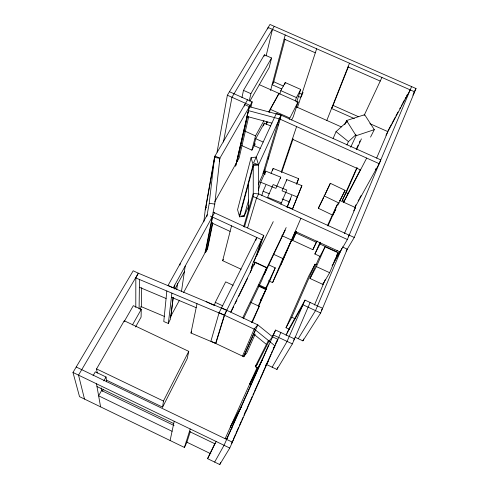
<?xml version="1.0" encoding="UTF-8"?>
<svg xmlns="http://www.w3.org/2000/svg" width="489" height="489" viewBox="0 0 489 489"><rect width="100%" height="100%" fill="white"/><g stroke="black" fill="none" stroke-linecap="round" stroke-linejoin="round"><path stroke-width="0.73" d="M135.789 307.453L135.826 277.966L138.332 273.198L226.731 310.301L224.561 315.246L215.826 343.504L190.973 333.015L197 303.669M248.534 209.94L248.601 181.67M139.102 308.871L139.469 279.5M124.084 321.762L133.332 305.674L141.235 309.409L141.089 317.11L135.52 327M141.706 287.66L141.327 306.682L140.037 309.213M166.841 290.998L163.772 321.536L168.332 323.461L170.484 318.981L173.161 297.263M212.794 223.088L207.562 248.803L205.466 252.697L205.148 252.55L214.781 204.072L219.854 158.234L252.171 101.871L229.463 91.718M206.755 216.78L209.237 203.32L214.604 156.712L247.556 99.805M205.148 252.55L205.404 250.301M168.332 323.461L171.896 293.119M203.809 221.914L205.307 209.2L206.401 207.238M170.942 316.01L173.179 297.893M174.267 289.078L174.762 285.063M176.755 289.482L177.562 283.345M179.964 265.087L180.148 263.681M106.59 380.197L162.599 407.148L163.442 401.053L188.76 351.365L124.249 320.753L96.553 368.908L97.25 373.119M181.443 291.682L185.221 266.047M205.221 209.909L214.604 156.712M205.655 208.571L215.001 156.034L219.854 158.234L219.286 161.223M217.061 152.146L227.361 95.208L269.965 24.45L416.017 88.533L354.244 237.465L346.096 251.095M223.43 142.061L231.969 97.274L274.262 26.339M205.466 252.697L212.568 217.11M183.577 292.575L207.25 248.656L212.538 222.507M241.951 97.617L243.479 90.361L264.408 54.817L271.566 57.983L269.146 67.665L249.897 101.082M188.76 351.365L187.214 358.669L162.599 407.148M170.111 440.516L174.206 421.261M244.445 106.095L244.769 104.622L249.402 106.694L281.163 115.202L380.797 159.909L379.195 163.693L354.843 207.642M249.256 100.887L250.894 93.668L271.566 57.983M248.32 110.606L235.6 166.168L249.402 106.694L248.32 110.606L280.203 119.139L281.163 115.202L276.432 113.314L253.565 162.88L258.522 164.872L258.675 193.901L256.523 198.057L247.648 227.764M237.269 161.315L247.599 116.437M249.634 107.611L250.142 105.404L227.361 95.208M267.801 28.961L268.137 27.482L414.648 91.822L412.838 95.147M248.73 116.639L239.109 157.996L214.75 201.871M250.967 107.036L252.171 101.871M264.078 56.211L264.408 54.817M266.12 55.899L272.452 29.377M241.126 269.243L222.666 260.68L231.529 225.839M241.578 145.508L251.866 150.16L255.527 135.887L263.944 120.624M260.185 148.363L253.968 145.563L255.741 138.705L264.292 123.149L270.509 125.936M239.579 216.878L253.4 165.575L258.522 164.872L256.157 157.042L251.059 157.727L237.581 209.689L239.579 216.878L244.127 216.169L248.76 205.832M270.582 90.514L285.209 34.982M214.524 305.209L215.282 302.349L225.698 281.853L233.131 285.313M273.382 83.222L285.044 39.236M239.439 215.838L253.229 164.438L258.522 164.872L281.163 115.202L279.225 118.79L263.039 173.351L265.05 174.261M263.54 125.942L264.292 123.149M266.915 121.822L266.316 124.029L267.379 122.085M269.525 112.262L270.325 109.322L279.023 93.533L298.052 102.005L293.284 116.724L291.566 119.994M248.057 112.556L246.988 116.443L271.896 123.1M241.45 215.979L244.127 216.169L248.65 200.05M279.794 94.175L280.796 90.63L285.24 82.568L300.711 89.432L296.627 102.14M243.754 226.566L253.259 193.491L258.675 193.901L354.244 237.465M284.622 84.707L285.24 82.568M255.82 240.331L256.774 237.452L219.103 312.691L210.906 341.188L243.718 356.689L244.922 354.103M244.421 227.11L253.265 196.572L253.229 164.438M258.339 190.227L260.71 182.256L265.68 171.107L280.723 177.152L280.258 178.522M268.082 159.029L268.742 156.816M263.907 173.656L280.203 119.139M264.635 174.591L265.68 171.107M215.618 343.412L224.335 315.142L263.803 235.46L213.118 212.159M261.811 195.466L263.113 191.266L265.857 185.044M84.493 399.061L78.533 375.136L138.332 273.198L133.197 270.79L72.983 372.459L79.524 396.658L184.426 447.447L190.221 428.981M272.483 170.624L273.174 168.448L298.645 178.681L296.468 184.347M289.182 119.408L298.052 102.005M295.277 101.07L296.395 97.568L300.711 89.432M190.331 431.518L186.914 442.215L184.426 447.447M297.501 107.372L316.64 48.778M302.318 94.45L303.027 92.287M281.334 171.755L296.597 126.596M281.609 172.69L293.107 138.809M273.253 221.658L253.491 261.737L251.157 268.504L253.168 264.415M250.264 272.654L251.756 268.357M254.243 261.199L261.694 239.72L210.392 216.107M256.658 255.955L263.803 235.46M254.219 264.983L255.191 262.208L266.798 267.575L261.982 279.885L243.577 318.376M286.322 180.967L286.811 179.604L301.89 185.655L292.532 208.889L286.902 206.621M280.851 204.237L286.75 190.025L273.174 184.561L267.642 197.305L281.364 202.843M287.019 207.214L291.713 195.453M286.175 227.574L266.853 267.923L264.249 274.573L285.191 230.166M326.817 120.441L349.488 63.209M332.208 107.543L348.529 66.412M292.532 208.889L301.89 185.655M296.621 183.571L298.645 178.681M287.196 207.189L290.6 198.95M261.187 299.023L260.319 301.114L269.518 281.591L275.24 267.85L268.492 264.732M258.381 286.089L265.215 289.262L265.741 287.984L258.883 284.794M258.699 285.558L266.212 289.054L258.712 306.371M250.668 302.349L259.201 306.31L252.238 322.422M294.916 337.129L302.893 340.864L320.656 313.003L347.257 249.158L342.361 246.921M332.092 265.735L347.361 239.512L411.597 86.59M341.768 248.326L315.503 310.607L298.241 338.681M302.893 340.864L303.681 338.993M286.811 179.604L282.043 190.851L297.275 196.975M329.653 272.715L338.095 252.776L325.063 246.811L318.492 259.17L310.032 278.486L322.801 284.384L329.653 272.715L316.407 266.615L310.032 278.486M333.119 138.503L336.047 131.614L347.453 121.376M322.801 284.384L323.687 282.3M337.318 250.319L336.725 251.719L319.983 244.054L314.879 253.999L320.301 256.487M344.464 233.504L355.479 207.581L339.354 200.276M376.64 158.088L387.875 131.639L369.873 123.644M314.451 305.063L325.191 279.763M268.54 280.759L272.575 282.63L282.862 258.565L291.536 240.068L281.884 235.637M280.723 177.152L275.9 188.369L260.71 182.256M300.888 218.302L280.802 265.05L272.575 282.63M295.411 231.438L280.998 264.604M266.004 364.287L276.921 369.439L292.367 343.883L310.13 302.483M276.059 342.661L277.856 339.329L272.575 336.854L257.807 324.867L254.249 328.981L242.568 355.961L243.534 356.762L246.786 352.954L255.16 334.109M317.159 241.004L312.881 249.683L292.587 240.374L296.462 231.529M321.401 310.209L322.618 308.284L305.008 300.112L287.08 341.408L272.159 367.19M276.921 369.439L277.77 367.471M344.739 124.695L346.548 120.551L364.666 114.683L374.299 129.652L370.54 137.109M243.534 356.762L255.325 329.855M286.077 335.35L288.828 329.06L305.008 300.112M316.407 266.615L325.063 246.811M243.718 356.689L257.807 324.867L221.523 307.862M289.372 329.311L286.016 327.74L308.718 276.138L315.05 264.176L316.383 264.793M344.366 201.309L342.288 200.368L356.884 167.678M342.288 200.368L346.224 192.684L357.141 167.837M286.016 327.74L291.768 317.208L315.05 264.176M271.04 173.289L273.174 168.448M314.879 253.999L320.099 242.214M327.471 225.576L336.976 204.977M266.377 364.525L270.924 354.238M271.536 352.869L272.446 350.809M273.051 349.439L274.873 345.326M233.455 438.981L235.301 434.807M235.912 433.419L238.681 427.16M239.298 425.772L241.144 421.597M241.762 420.21L242.99 417.429M243.913 415.338L244.531 413.951M247.122 408.064L252.342 396.273M252.954 394.886L253.877 392.808M254.488 391.42L259.708 379.623M260.325 378.235L265.545 366.444M215.074 443.144L207.587 458.664L219.75 464.55L229.763 448.046L280.869 332.52M319.983 244.054L320.601 242.666M327.978 225.985L337.813 203.748M219.75 464.55L220.637 462.557M258.326 184.463L264.812 169.989L263.039 173.351M356.194 149.396L358.064 145.221M359.311 142.433L359.935 141.04M226.609 439.061L239.958 409.238M240.405 408.223L260.851 362.551M261.077 362.025L268.73 344.922M293.724 340.203L294.5 338.908L275.619 330.063L224.048 445.29L214.647 462.081M356.781 149.206L361.402 138.876M312.881 249.683L316.536 241.499M225.123 438.731L257.214 367.251M190.973 333.015L191.566 331.725M346.878 144.982L348.443 141.596L355.986 134.664M335.864 209.121L332.764 215.209L318.345 208.259L330.338 183.296L345.063 190.343L337.923 205.062M325.106 194.579L330.338 183.296M292.587 240.374L296.695 231.597M251.505 322.679L259.201 306.31M364.122 115.465L381.933 77.451M265.215 289.262L275.24 267.85M258.278 305.9L266.212 289.054M350.674 147.226L356.096 135.728L374.299 129.652M242.727 317.819L266.798 267.575M332.764 215.209L335.289 209.97M230.649 312.153L255.191 262.208M231.23 311.621L233.577 306.835M235.258 303.424L236.933 300.008M238.614 296.591L247.666 278.149M318.345 208.259L323.516 197.862M207.587 458.664L216.144 441.475M257.984 368.7L255.276 366.463L268.4 340.497M340.087 200.148L345.063 190.343M255.863 366.946L269.054 341.029L272.575 336.854M272.184 336.756L275.619 330.063M272.367 337.025L273.406 334.996L292.367 343.883M222.666 260.68L223.345 259.366M343.388 202.422L360.607 169.212M343.571 202.599L366.689 158.075M250.032 383.254L262.758 358.792M262.428 359.525L249.726 383.926L251.108 384.58M302.006 95.049L300.741 97.439L298.015 96.229M387.997 130.765L391.212 124.738M391.927 123.399L395.149 117.378M395.864 116.04L398.009 112.024M399.794 108.68L400.509 107.342M401.224 106.003L401.94 104.664M402.655 103.326L404.446 99.976M405.161 98.637L405.876 97.299M406.591 95.96L407.306 94.621M385.949 135.227L410.216 89.872M170.251 317.3L179.261 300.576M230.79 426.115L241.774 405.674M241.273 406.805L230.325 427.141L232.196 428.04M275.478 343.95L277.324 340.533M273.522 348.529L274.977 345.845L254.249 328.981M413.835 92.531L416.017 88.533M175.172 288.473L184.402 271.633M253.968 145.563L255.026 143.632M251.866 150.16L255.13 144.188M266.028 124.273L266.749 122.947M265.619 365.906L268.125 361.322M214.506 212.794L173.234 287.85L168.069 285.423L207.348 214.708M265.655 365.98L267.801 362.062M268.699 111.993L278.944 93.405L259.219 84.628M355.216 206.15L355.949 204.83M358.144 200.869L358.871 199.549M359.604 198.222L361.065 195.582M375.314 169.817L376.047 168.497M226.334 439.556L227.776 436.952M353.645 210.881L355.479 207.581M102.366 391.212L103.485 389.22M286.933 333.388L302.978 304.788L320.656 313.003M103.815 380.9L106.021 376.988L95.294 371.829L93.051 375.723M132.452 324.91L141.235 309.409M245.093 412.233L247.336 408.333M244.604 413.346L246.835 409.458M336.615 255.337L338.095 252.776M334.054 261.236L339.733 251.444M348.419 236.48L349.189 235.16M231.927 442.245L233.461 439.684M231.603 443.437L232.361 442.172L76.217 367.007M255.276 366.463L257.116 364.256M209.237 203.32L214.781 204.072M214.518 157.476L219.854 158.234M277.025 124.475L278.486 124.866M263.113 191.266L269.439 193.815M282.086 198.907L289.109 201.743M242.874 215.667L244.127 216.169M135.826 277.966L224.561 315.246M171.407 297.245L196.175 307.66M139.371 287.257L166.089 298.492M140.85 306.481L164.652 316.524M348.021 66.92L380.234 81.082M284.127 39.096L315.326 52.806M358.504 116.724L333.052 105.428L331.554 108.472L354.323 118.589M283.516 86.101L273.767 81.767L272.11 84.713L281.652 88.955M299.531 93.216L301.621 94.139M280.796 90.63L296.395 97.568M296.132 106.761L341.371 126.926M243.479 90.361L250.894 93.668M270.325 109.322L289.641 117.959M279.225 118.79L379.195 163.693M292.336 139.206L360.527 169.934M243.852 130.63L255.527 135.887M255.741 138.705L263.131 142.036M346.224 192.684L348.235 193.595M253.265 196.572L347.361 239.512M295.258 231.413L340.118 251.951M295.821 232.898L316.542 242.391M211.437 222.795L230.117 231.401M273.369 254.188L282.862 258.565M253.491 261.737L266.853 267.923M207.25 248.656L207.562 248.803M291.768 317.208L295.093 318.761M215.282 302.349L222.837 305.888M206.181 301.664L214.298 305.466M219.103 312.691L255.527 329.782M324.073 195.881L338.956 203.033M96.553 368.908L163.442 401.053M72.983 372.459L229.763 448.046M96.987 386.554L173.717 423.566M189.426 431.506L214.971 443.829M174.066 425.516L101.584 390.54L98.625 395.809L172.073 431.292M186.15 441.848L210.851 453.792M336.047 131.614L348.443 141.596M338.565 159.646L339.69 160.569M253.54 333.92L266.419 344.421M346.548 120.551L356.096 135.728M251.059 157.727L253.4 165.575M96.498 383.798L100.581 406.848M101.156 387.844L101.62 390.784M106.021 376.988L106.651 381.854"/></g></svg>
